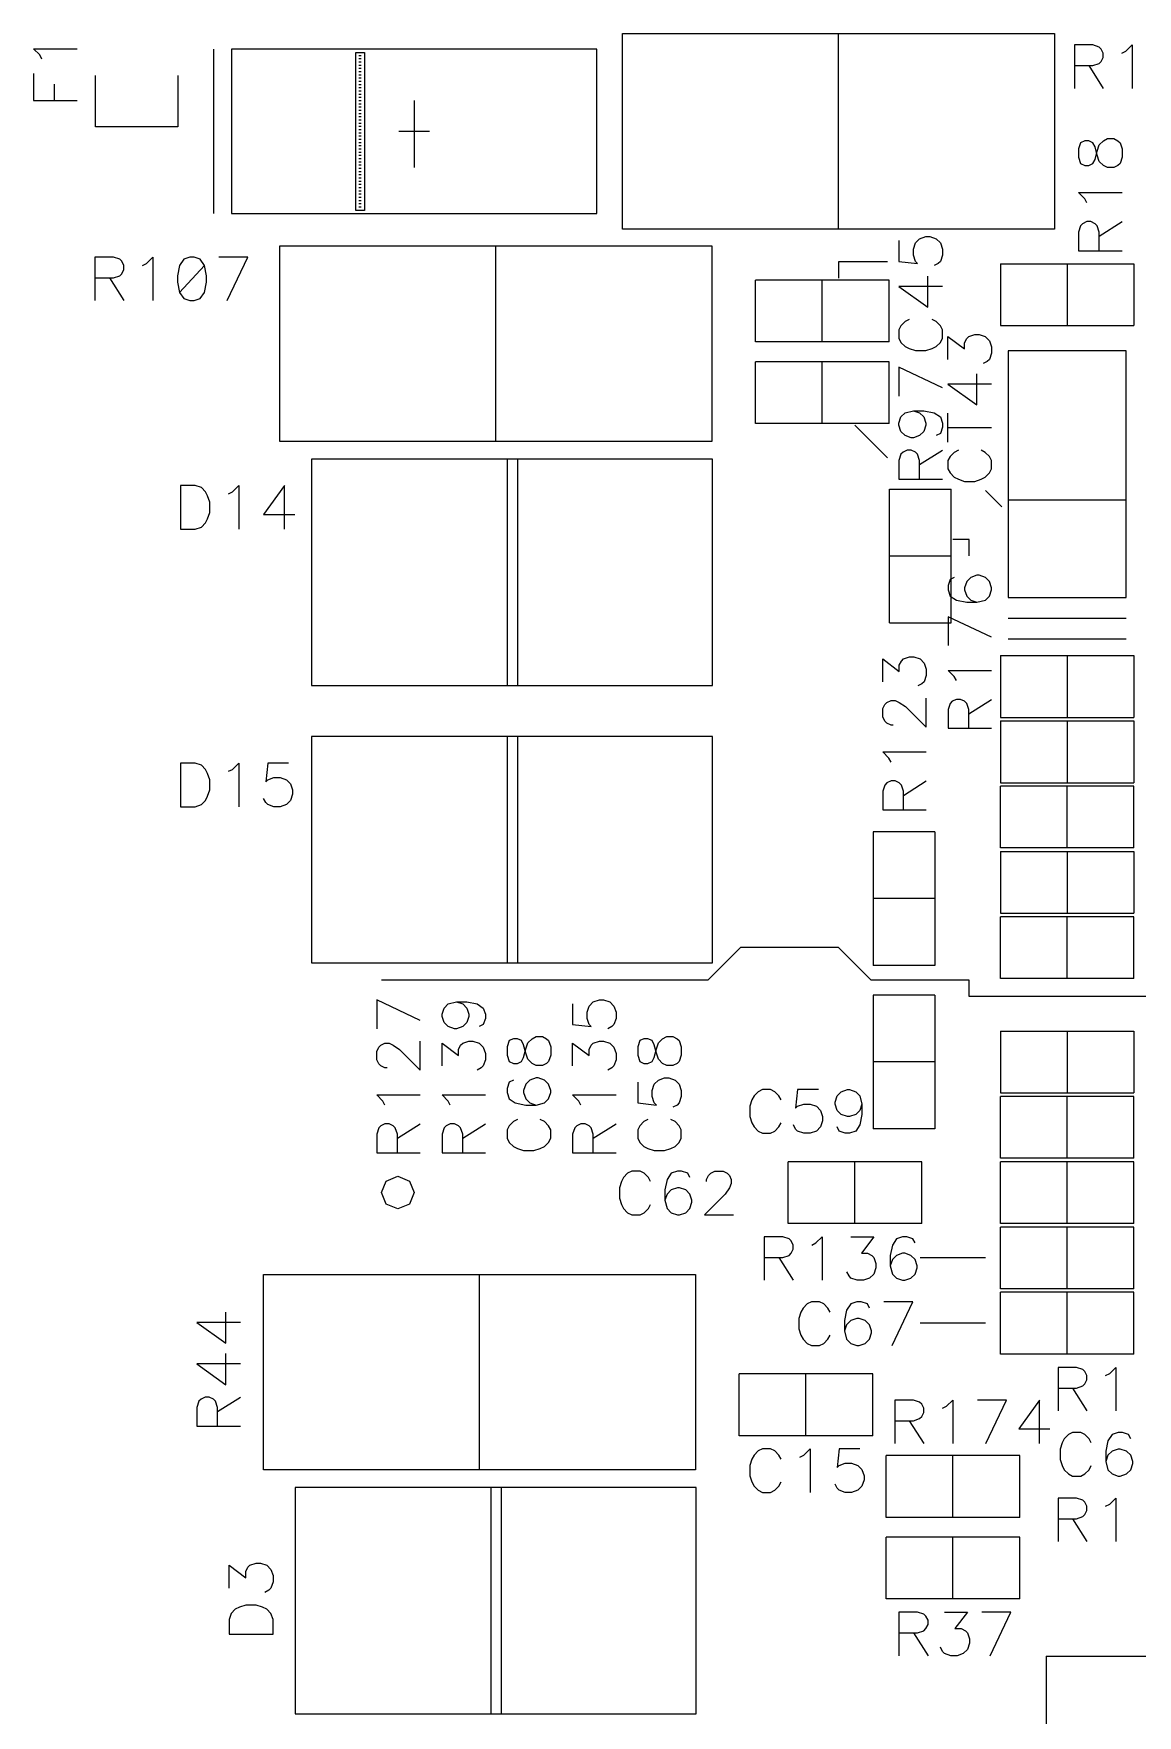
# Model space of a CAD drawing. Extents: x 295 to 953, y 10 to 290.
# Drawn here: x 619.3 to 662.2, y 108.7 to 174.1 of the extents above; entities that cross this region are included whole.
import ezdxf

# ---------------------------------------------------------------- set-up
doc = ezdxf.new("R2010")
doc.units = 0
doc.header["$LTSCALE"] = 5
doc.header["$MEASUREMENT"] = 0
doc.layers.add('130409_DV-DPH-A6_BSK', color=2, linetype='CONTINUOUS')

msp = doc.modelspace()

# ---------------------------------------------------------------- linework, layer by layer
at = {"layer": '130409_DV-DPH-A6_BSK', "color": 7}
for p, q in [((642.22, 174.13), (659.019, 174.13)), ((642.22, 166.525), (642.22, 174.13)), ((650.617, 166.525), (650.617, 174.13)), ((659.019, 174.13), (659.019, 166.525)), ((619.548, 173.302), (619.309, 173.541)), ((619.309, 173.541), (621.001, 173.541)), ((626.309, 173.525), (626.309, 167.13)), ((641.209, 173.525), (627.01, 173.525)), ((627.01, 173.525), (627.01, 167.13)), ((631.836, 173.398), (632.182, 173.398)), ((631.836, 167.257), (631.836, 173.398)), ((632.182, 173.398), (632.182, 167.257)), ((641.209, 167.13), (641.209, 173.525)), ((660.513, 173.688), (659.792, 173.688)), ((659.792, 173.688), (659.792, 172.001)), ((660.757, 173.607), (660.513, 173.688)), ((660.838, 173.53), (660.757, 173.607)), ((660.914, 173.368), (660.838, 173.53)), ((660.914, 173.205), (660.914, 173.368)), ((661.641, 173.368), (661.798, 173.449)), ((661.798, 173.449), (662.042, 173.688)), ((662.042, 173.688), (662.042, 172.001)), ((619.629, 173.139), (619.548, 173.302)), ((632.055, 173.271), (631.963, 173.271)), ((632.055, 173.144), (631.963, 173.144)), ((632.055, 173.017), (631.963, 173.017)), ((632.055, 172.895), (631.963, 172.895)), ((632.055, 172.768), (631.963, 172.768)), ((659.792, 172.885), (660.513, 172.885)), ((660.355, 172.885), (660.914, 172.001)), ((660.513, 172.885), (660.757, 172.967)), ((660.757, 172.967), (660.838, 173.048)), ((660.838, 173.048), (660.914, 173.205)), ((619.309, 172.575), (619.309, 171.524)), ((620.117, 171.524), (620.117, 172.169)), ((621.717, 170.503), (621.717, 172.504)), ((624.912, 172.504), (624.912, 170.503)), ((632.055, 172.641), (631.963, 172.641)), ((632.055, 172.519), (631.963, 172.519)), ((632.055, 172.392), (631.963, 172.392)), ((632.055, 172.265), (631.963, 172.265)), ((632.055, 172.144), (631.963, 172.144)), ((619.309, 171.524), (621.001, 171.524)), ((632.055, 172.017), (631.963, 172.017)), ((632.055, 171.89), (631.963, 171.89)), ((632.055, 171.768), (631.963, 171.768)), ((632.055, 171.641), (631.963, 171.641)), ((632.055, 171.514), (631.963, 171.514)), ((632.055, 171.392), (631.963, 171.392)), ((634.107, 171.529), (634.107, 168.928)), ((632.055, 171.265), (631.963, 171.265)), ((632.055, 171.138), (631.963, 171.138)), ((632.055, 171.016), (631.963, 171.016)), ((632.055, 170.889), (631.963, 170.889)), ((632.055, 170.762), (631.963, 170.762)), ((624.912, 170.503), (621.717, 170.503)), ((632.055, 170.64), (631.963, 170.64)), ((632.055, 170.513), (631.963, 170.513)), ((632.055, 170.386), (631.963, 170.386)), ((632.055, 170.264), (631.963, 170.264)), ((632.055, 170.137), (631.963, 170.137)), ((633.508, 170.33), (634.712, 170.33)), ((632.055, 170.01), (631.963, 170.01)), ((632.055, 169.888), (631.963, 169.888)), ((632.055, 169.761), (631.963, 169.761)), ((632.055, 169.634), (631.963, 169.634)), ((632.055, 169.512), (631.963, 169.512)), ((660.03, 169.888), (659.949, 169.644)), ((659.949, 169.644), (659.949, 169.319)), ((660.193, 169.964), (660.03, 169.888)), ((660.35, 169.964), (660.193, 169.964)), ((660.513, 169.888), (660.35, 169.964)), ((660.594, 169.725), (660.513, 169.888)), ((660.676, 169.4), (660.594, 169.725)), ((660.594, 169.238), (660.676, 169.563)), ((660.676, 169.563), (660.757, 169.807)), ((660.757, 169.807), (660.919, 169.964)), ((660.919, 169.964), (661.077, 170.046)), ((661.077, 170.046), (661.321, 170.046)), ((661.321, 170.046), (661.483, 169.964)), ((661.483, 169.964), (661.565, 169.888)), ((661.565, 169.888), (661.646, 169.644)), ((661.646, 169.644), (661.646, 169.319)), ((632.055, 169.385), (631.963, 169.385)), ((632.055, 169.263), (631.963, 169.263)), ((632.055, 169.136), (631.963, 169.136)), ((632.055, 169.009), (631.963, 169.009)), ((632.055, 168.887), (631.963, 168.887)), ((632.055, 168.76), (631.963, 168.76)), ((659.949, 169.319), (660.03, 169.08)), ((660.03, 169.08), (660.193, 168.999)), ((660.193, 168.999), (660.35, 168.999)), ((660.35, 168.999), (660.513, 169.08)), ((660.513, 169.08), (660.594, 169.238)), ((660.757, 169.162), (660.676, 169.4)), ((660.919, 168.999), (660.757, 169.162)), ((661.077, 168.918), (660.919, 168.999)), ((661.321, 168.918), (661.077, 168.918)), ((661.483, 168.999), (661.321, 168.918)), ((661.565, 169.08), (661.483, 168.999)), ((661.646, 169.319), (661.565, 169.08)), ((632.055, 168.633), (631.963, 168.633)), ((632.055, 168.511), (631.963, 168.511)), ((632.055, 168.384), (631.963, 168.384)), ((632.055, 168.257), (631.963, 168.257)), ((632.055, 168.135), (631.963, 168.135)), ((632.055, 168.008), (631.963, 168.008)), ((632.055, 167.881), (631.963, 167.881)), ((632.055, 167.76), (631.963, 167.76)), ((632.055, 167.633), (631.963, 167.633)), ((632.055, 167.506), (631.963, 167.506)), ((660.193, 167.709), (659.949, 167.947)), ((659.949, 167.947), (661.646, 167.947)), ((660.269, 167.546), (660.193, 167.709)), ((627.01, 167.13), (641.209, 167.13)), ((632.182, 167.257), (631.836, 167.257)), ((632.055, 167.384), (631.963, 167.384)), ((660.269, 166.82), (660.112, 166.738)), ((660.432, 166.82), (660.269, 166.82)), ((660.594, 166.738), (660.432, 166.82)), ((660.757, 166.256), (661.646, 166.82)), ((659.019, 166.525), (642.22, 166.525)), ((653.609, 165.997), (653.772, 166.154)), ((653.772, 166.154), (654.011, 166.236)), ((654.011, 166.236), (654.173, 166.236)), ((654.173, 166.236), (654.417, 166.154)), ((654.417, 166.154), (654.58, 165.997)), ((660.03, 166.657), (659.949, 166.413)), ((659.949, 166.413), (659.949, 165.687)), ((660.112, 166.738), (660.03, 166.657)), ((660.676, 166.657), (660.594, 166.738)), ((660.757, 166.413), (660.676, 166.657)), ((660.757, 165.687), (660.757, 166.413)), ((628.885, 165.875), (645.684, 165.875)), ((628.885, 158.27), (628.885, 165.875)), ((637.282, 158.27), (637.282, 165.875)), ((645.684, 165.875), (645.684, 158.27)), ((652.964, 166.078), (652.964, 165.27)), ((653.528, 165.753), (653.609, 165.997)), ((653.528, 165.509), (653.528, 165.753)), ((653.609, 165.27), (653.528, 165.509)), ((654.58, 165.997), (654.661, 165.753)), ((654.661, 165.509), (654.58, 165.27)), ((654.661, 165.753), (654.661, 165.509)), ((659.949, 165.687), (661.646, 165.687)), ((622.413, 165.433), (621.692, 165.433)), ((621.692, 165.433), (621.692, 163.746)), ((622.657, 165.352), (622.413, 165.433)), ((622.738, 165.275), (622.657, 165.352)), ((622.814, 165.113), (622.738, 165.275)), ((622.738, 164.793), (622.814, 164.95)), ((622.814, 164.95), (622.814, 165.113)), ((623.541, 165.113), (623.698, 165.194)), ((623.698, 165.194), (623.942, 165.433)), ((623.942, 165.433), (623.942, 163.746)), ((624.989, 165.113), (624.907, 164.712)), ((625.146, 165.352), (624.989, 165.113)), ((625.949, 165.113), (624.989, 164.066)), ((625.39, 165.433), (625.146, 165.352)), ((625.547, 165.433), (625.39, 165.433)), ((625.791, 165.352), (625.547, 165.433)), ((625.949, 165.113), (625.791, 165.352)), ((626.03, 164.712), (625.949, 165.113)), ((627.64, 165.433), (626.513, 165.433)), ((626.833, 163.746), (627.64, 165.433)), ((652.522, 165.25), (650.617, 165.25)), ((650.617, 165.25), (650.617, 164.615)), ((652.964, 165.27), (653.691, 165.189)), ((653.691, 165.189), (653.609, 165.27)), ((654.498, 165.189), (654.336, 165.108)), ((654.58, 165.27), (654.498, 165.189)), ((656.911, 165.179), (662.108, 165.179)), ((656.911, 165.179), (656.911, 162.776)), ((659.507, 165.179), (659.507, 162.776)), ((662.108, 165.179), (662.108, 162.776)), ((621.692, 164.63), (622.413, 164.63)), ((622.255, 164.63), (622.814, 163.746)), ((622.413, 164.63), (622.657, 164.712)), ((622.657, 164.712), (622.738, 164.793)), ((624.907, 164.712), (624.907, 164.468)), ((624.907, 164.468), (624.989, 164.066)), ((625.949, 164.066), (626.03, 164.468)), ((626.03, 164.468), (626.03, 164.712)), ((652.583, 164.544), (647.386, 164.544)), ((647.386, 162.141), (647.386, 164.544)), ((649.982, 162.141), (649.982, 164.544)), ((652.583, 162.141), (652.583, 164.544)), ((654.661, 164.3), (652.964, 164.3)), ((652.964, 164.3), (654.092, 163.492)), ((654.092, 163.492), (654.092, 164.701)), ((624.989, 164.066), (625.146, 163.828)), ((625.146, 163.828), (625.39, 163.746)), ((625.39, 163.746), (625.547, 163.746)), ((625.547, 163.746), (625.791, 163.828)), ((625.791, 163.828), (625.949, 164.066)), ((653.208, 162.928), (653.045, 162.766)), ((653.365, 163.01), (653.208, 162.928)), ((654.417, 162.928), (654.254, 163.01)), ((654.58, 162.766), (654.417, 162.928)), ((653.045, 162.766), (652.964, 162.603)), ((652.964, 162.603), (652.964, 162.283)), ((652.964, 162.283), (653.045, 162.121)), ((654.661, 162.603), (654.58, 162.766)), ((654.58, 162.121), (654.661, 162.283)), ((654.661, 162.283), (654.661, 162.603)), ((654.874, 161.46), (654.874, 162.349)), ((654.874, 162.349), (655.519, 161.867)), ((655.519, 162.105), (655.601, 162.268)), ((655.601, 162.268), (655.682, 162.349)), ((655.682, 162.349), (655.921, 162.426)), ((655.921, 162.426), (656.083, 162.426)), ((656.083, 162.426), (656.322, 162.349)), ((656.322, 162.349), (656.485, 162.187)), ((656.911, 162.776), (662.108, 162.776)), ((652.583, 162.141), (647.386, 162.141)), ((653.045, 162.121), (653.208, 161.958)), ((653.208, 161.958), (653.365, 161.877)), ((653.365, 161.877), (653.609, 161.801)), ((653.609, 161.801), (654.011, 161.801)), ((654.011, 161.801), (654.254, 161.877)), ((654.254, 161.877), (654.417, 161.958)), ((654.417, 161.958), (654.58, 162.121)), ((655.519, 161.867), (655.519, 162.105)), ((656.485, 162.187), (656.566, 161.943)), ((656.566, 161.704), (656.485, 161.46)), ((656.566, 161.943), (656.566, 161.704)), ((661.808, 161.791), (657.211, 161.791)), ((657.211, 161.791), (657.211, 158.194)), ((661.808, 158.194), (661.808, 161.791)), ((652.583, 161.369), (647.386, 161.369)), ((647.386, 158.966), (647.386, 161.369)), ((649.982, 158.966), (649.982, 161.369)), ((652.583, 158.966), (652.583, 161.369)), ((654.661, 160.348), (652.964, 161.156)), ((652.964, 161.156), (652.964, 160.028)), ((656.403, 161.384), (656.246, 161.303)), ((656.485, 161.46), (656.403, 161.384)), ((656.566, 160.495), (654.874, 160.495)), ((654.874, 160.495), (656.002, 159.692)), ((656.002, 159.692), (656.002, 160.902)), ((652.583, 158.966), (647.386, 158.966)), ((652.964, 158.976), (653.045, 159.22)), ((652.964, 158.9), (652.964, 158.976)), ((653.045, 159.22), (653.208, 159.383)), ((653.208, 159.383), (653.528, 159.464)), ((653.528, 159.464), (653.772, 159.383)), ((653.528, 159.464), (653.934, 159.464)), ((653.772, 159.383), (653.934, 159.22)), ((653.934, 159.464), (654.336, 159.383)), ((653.934, 159.22), (654.011, 158.976)), ((654.011, 158.976), (654.011, 158.9)), ((654.336, 159.383), (654.58, 159.22)), ((654.58, 159.22), (654.661, 158.976)), ((654.661, 158.976), (654.661, 158.819)), ((654.874, 158.245), (654.874, 159.372)), ((652.522, 157.63), (651.252, 158.9)), ((653.045, 158.656), (652.964, 158.9)), ((653.208, 158.494), (653.045, 158.656)), ((653.447, 158.412), (653.208, 158.494)), ((653.528, 158.412), (653.447, 158.412)), ((653.772, 158.494), (653.528, 158.412)), ((653.934, 158.656), (653.772, 158.494)), ((654.011, 158.9), (653.934, 158.656)), ((654.58, 158.575), (654.417, 158.494)), ((654.661, 158.819), (654.58, 158.575)), ((654.874, 158.809), (656.566, 158.809)), ((645.684, 158.27), (628.885, 158.27)), ((653.045, 157.767), (652.964, 157.523)), ((653.127, 157.848), (653.045, 157.767)), ((653.284, 157.93), (653.127, 157.848)), ((653.447, 157.93), (653.284, 157.93)), ((653.609, 157.848), (653.447, 157.93)), ((653.691, 157.767), (653.609, 157.848)), ((653.772, 157.523), (653.691, 157.767)), ((653.772, 157.366), (654.661, 157.93)), ((654.955, 157.681), (654.874, 157.523)), ((655.118, 157.843), (654.955, 157.681)), ((655.281, 157.925), (655.118, 157.843)), ((656.322, 157.843), (656.164, 157.925)), ((656.485, 157.681), (656.322, 157.843)), ((656.566, 157.523), (656.485, 157.681)), ((657.211, 158.194), (657.211, 157.594)), ((661.808, 157.594), (661.808, 158.194)), ((645.72, 157.584), (630.119, 157.584)), ((630.119, 157.584), (630.119, 148.781)), ((637.729, 157.584), (637.729, 148.781)), ((638.125, 157.584), (638.125, 148.781)), ((645.72, 148.781), (645.72, 157.584)), ((652.964, 157.523), (652.964, 156.797)), ((653.772, 156.797), (653.772, 157.523)), ((654.874, 157.523), (654.874, 157.198)), ((654.874, 157.198), (654.955, 157.041)), ((654.955, 157.041), (655.118, 156.878)), ((656.322, 156.878), (656.485, 157.041)), ((656.485, 157.041), (656.566, 157.198)), ((656.566, 157.198), (656.566, 157.523)), ((657.211, 157.594), (657.211, 156.492)), ((661.808, 156.492), (661.808, 157.594)), ((625.024, 156.553), (625.024, 154.856)), ((625.593, 156.553), (625.024, 156.553)), ((625.832, 156.472), (625.593, 156.553)), ((625.994, 156.309), (625.832, 156.472)), ((627.046, 156.309), (627.285, 156.553)), ((627.285, 156.553), (627.285, 154.856)), ((629.063, 156.553), (628.255, 155.425)), ((629.063, 154.856), (629.063, 156.553)), ((652.593, 151.219), (652.593, 156.416)), ((652.593, 156.416), (654.996, 156.416)), ((652.964, 156.797), (654.661, 156.797)), ((654.996, 151.219), (654.996, 156.416)), ((655.118, 156.878), (655.281, 156.797)), ((655.281, 156.797), (655.519, 156.716)), ((655.519, 156.716), (655.921, 156.716)), ((655.921, 156.716), (656.164, 156.797)), ((656.164, 156.797), (656.322, 156.878)), ((656.967, 155.725), (656.332, 156.36)), ((657.211, 156.492), (657.211, 155.593)), ((661.808, 155.593), (661.808, 156.492)), ((626.076, 156.152), (625.994, 156.309)), ((626.157, 155.908), (626.076, 156.152)), ((626.157, 155.507), (626.157, 155.908)), ((626.883, 156.233), (627.046, 156.309)), ((657.211, 155.994), (661.808, 155.994)), ((625.832, 154.938), (625.994, 155.1)), ((625.994, 155.1), (626.076, 155.263)), ((626.076, 155.263), (626.157, 155.507)), ((628.255, 155.425), (629.464, 155.425)), ((657.211, 155.593), (657.211, 152.194)), ((661.808, 152.194), (661.808, 155.593)), ((625.024, 154.856), (625.593, 154.856)), ((625.593, 154.856), (625.832, 154.938)), ((655.697, 154.455), (655.062, 154.455)), ((655.697, 153.82), (655.697, 154.455)), ((652.593, 153.82), (654.996, 153.82)), ((656.002, 153.063), (655.763, 152.982)), ((656.083, 153.063), (656.002, 153.063)), ((656.327, 152.982), (656.083, 153.063)), ((654.961, 152.901), (654.879, 152.662)), ((654.879, 152.662), (654.879, 152.499)), ((654.879, 152.499), (654.961, 152.255)), ((655.118, 152.982), (654.961, 152.901)), ((655.601, 152.819), (655.519, 152.58)), ((655.519, 152.58), (655.519, 152.499)), ((655.519, 152.499), (655.601, 152.255)), ((655.763, 152.982), (655.601, 152.819)), ((656.485, 152.819), (656.327, 152.982)), ((656.566, 152.58), (656.485, 152.819)), ((656.485, 152.255), (656.566, 152.499)), ((656.566, 152.499), (656.566, 152.58)), ((654.961, 152.255), (655.199, 152.098)), ((655.199, 152.098), (655.601, 152.017)), ((655.601, 152.255), (655.763, 152.098)), ((655.601, 152.017), (656.002, 152.017)), ((655.763, 152.098), (656.002, 152.017)), ((656.002, 152.017), (656.327, 152.098)), ((656.327, 152.098), (656.485, 152.255)), ((657.211, 152.194), (661.808, 152.194)), ((652.593, 151.219), (654.996, 151.219)), ((656.566, 150.65), (654.879, 151.453)), ((654.879, 151.453), (654.879, 150.33)), ((657.211, 151.392), (661.808, 151.392)), ((657.211, 150.594), (661.808, 150.594)), ((652.339, 148.923), (652.339, 149.807)), ((652.339, 149.807), (652.979, 149.324)), ((653.061, 149.726), (653.142, 149.807)), ((653.142, 149.807), (653.381, 149.888)), ((653.381, 149.888), (653.543, 149.888)), ((653.543, 149.888), (653.787, 149.807)), ((653.787, 149.807), (653.945, 149.644)), ((656.911, 149.939), (662.108, 149.939)), ((656.911, 149.939), (656.911, 147.536)), ((659.507, 149.939), (659.507, 147.536)), ((662.108, 149.939), (662.108, 147.536)), ((652.979, 149.563), (653.061, 149.726)), ((652.979, 149.324), (652.979, 149.563)), ((653.945, 149.644), (654.026, 149.405)), ((654.026, 149.162), (653.945, 148.923)), ((654.026, 149.405), (654.026, 149.162)), ((655.118, 149.121), (654.879, 149.365)), ((654.879, 149.365), (656.566, 149.365)), ((630.119, 148.781), (645.72, 148.781)), ((653.863, 148.842), (653.706, 148.76)), ((653.945, 148.923), (653.863, 148.842)), ((655.199, 148.964), (655.118, 149.121)), ((652.339, 147.876), (652.421, 148.039)), ((652.339, 147.556), (652.339, 147.876)), ((652.421, 148.039), (652.497, 148.12)), ((652.497, 148.12), (652.659, 148.196)), ((652.659, 148.196), (652.822, 148.196)), ((652.822, 148.196), (652.979, 148.12)), ((652.979, 148.12), (653.223, 147.958)), ((653.223, 147.958), (654.026, 147.155)), ((654.026, 147.155), (654.026, 148.278)), ((654.961, 148.08), (654.879, 147.836)), ((654.879, 147.836), (654.879, 147.114)), ((655.037, 148.161), (654.961, 148.08)), ((655.199, 148.237), (655.037, 148.161)), ((655.362, 148.237), (655.199, 148.237)), ((655.519, 148.161), (655.362, 148.237)), ((655.601, 148.08), (655.519, 148.161)), ((655.682, 147.836), (655.601, 148.08)), ((655.682, 147.678), (656.566, 148.237)), ((655.682, 147.114), (655.682, 147.836)), ((652.421, 147.394), (652.339, 147.556)), ((652.497, 147.313), (652.421, 147.394)), ((652.659, 147.236), (652.497, 147.313)), ((652.741, 147.236), (652.659, 147.236)), ((656.911, 147.536), (662.108, 147.536)), ((656.911, 147.399), (662.108, 147.399)), ((656.911, 147.399), (656.911, 144.996)), ((659.507, 147.399), (659.507, 144.996)), ((662.108, 147.399), (662.108, 144.996)), ((645.72, 146.789), (630.119, 146.789)), ((630.119, 146.789), (630.119, 137.986)), ((637.729, 146.789), (637.729, 137.986)), ((638.125, 146.789), (638.125, 137.986)), ((645.72, 137.986), (645.72, 146.789)), ((654.879, 147.114), (656.566, 147.114)), ((652.578, 145.946), (652.339, 146.19)), ((652.339, 146.19), (654.026, 146.19)), ((652.659, 145.789), (652.578, 145.946)), ((625.024, 145.758), (625.024, 144.061)), ((625.593, 145.758), (625.024, 145.758)), ((625.832, 145.677), (625.593, 145.758)), ((625.994, 145.514), (625.832, 145.677)), ((626.076, 145.357), (625.994, 145.514)), ((626.157, 145.113), (626.076, 145.357)), ((626.883, 145.438), (627.046, 145.514)), ((627.046, 145.514), (627.285, 145.758)), ((627.285, 145.758), (627.285, 144.061)), ((628.418, 145.758), (628.336, 145.032)), ((629.225, 145.758), (628.418, 145.758)), ((626.076, 144.468), (626.157, 144.712)), ((626.157, 144.712), (626.157, 145.113)), ((628.336, 145.032), (628.418, 145.113)), ((628.418, 145.113), (628.656, 145.194)), ((628.656, 145.194), (628.9, 145.194)), ((628.9, 145.194), (629.144, 145.113)), ((629.144, 145.113), (629.301, 144.95)), ((629.301, 144.95), (629.383, 144.712)), ((629.383, 144.712), (629.383, 144.549)), ((652.421, 144.905), (652.339, 144.661)), ((652.339, 144.661), (652.339, 143.939)), ((652.497, 144.986), (652.421, 144.905)), ((652.659, 145.062), (652.497, 144.986)), ((652.822, 145.062), (652.659, 145.062)), ((652.979, 144.986), (652.822, 145.062)), ((653.061, 144.905), (652.979, 144.986)), ((653.142, 144.661), (653.061, 144.905)), ((653.142, 144.503), (654.026, 145.062)), ((653.142, 143.939), (653.142, 144.661)), ((656.911, 144.996), (662.108, 144.996)), ((662.108, 144.859), (656.911, 144.859)), ((656.911, 142.456), (656.911, 144.859)), ((659.507, 142.456), (659.507, 144.859)), ((662.108, 142.456), (662.108, 144.859)), ((625.024, 144.061), (625.593, 144.061)), ((625.593, 144.061), (625.832, 144.143)), ((625.832, 144.143), (625.994, 144.305)), ((625.994, 144.305), (626.076, 144.468)), ((628.336, 144.224), (628.255, 144.386)), ((628.418, 144.143), (628.336, 144.224)), ((628.656, 144.061), (628.418, 144.143)), ((628.9, 144.061), (628.656, 144.061)), ((629.144, 144.143), (628.9, 144.061)), ((629.301, 144.305), (629.144, 144.143)), ((629.383, 144.549), (629.301, 144.305)), ((652.339, 143.939), (654.026, 143.939)), ((651.958, 143.081), (651.958, 137.884)), ((654.361, 143.081), (651.958, 143.081)), ((654.361, 143.081), (654.361, 137.884)), ((662.108, 142.456), (656.911, 142.456)), ((656.911, 142.319), (662.108, 142.319)), ((656.911, 142.319), (656.911, 139.916)), ((659.507, 142.319), (659.507, 139.916)), ((662.108, 142.319), (662.108, 139.916)), ((654.361, 140.485), (651.958, 140.485)), ((656.911, 139.916), (662.108, 139.916)), ((662.108, 139.779), (656.911, 139.779)), ((656.911, 137.376), (656.911, 139.779)), ((659.507, 137.376), (659.507, 139.779)), ((662.108, 137.376), (662.108, 139.779)), ((646.807, 138.58), (645.537, 137.31)), ((650.617, 138.58), (646.807, 138.58)), ((651.887, 137.31), (650.617, 138.58)), ((630.119, 137.986), (645.72, 137.986)), ((654.361, 137.884), (651.958, 137.884)), ((662.108, 137.376), (656.911, 137.376)), ((645.537, 137.31), (632.837, 137.31)), ((655.697, 137.31), (651.887, 137.31)), ((651.958, 136.731), (651.958, 131.534)), ((654.361, 136.731), (651.958, 136.731)), ((654.361, 136.731), (654.361, 131.534)), ((655.697, 136.675), (655.697, 137.31)), ((634.341, 135.745), (632.654, 136.553)), ((632.654, 136.553), (632.654, 135.425)), ((635.194, 135.989), (635.276, 136.228)), ((635.276, 136.228), (635.433, 136.391)), ((635.433, 136.391), (635.758, 136.472)), ((635.758, 136.472), (635.997, 136.391)), ((635.758, 136.472), (636.159, 136.472)), ((635.997, 136.391), (636.159, 136.228)), ((636.159, 136.472), (636.561, 136.391)), ((636.159, 136.228), (636.236, 135.989)), ((636.561, 136.391), (636.8, 136.228)), ((636.8, 136.228), (636.881, 135.989)), ((640.274, 136.391), (640.274, 135.588)), ((640.838, 136.07), (640.914, 136.309)), ((640.838, 135.827), (640.838, 136.07)), ((640.914, 136.309), (641.077, 136.472)), ((641.077, 136.472), (641.316, 136.553)), ((641.316, 136.553), (641.478, 136.553)), ((641.478, 136.553), (641.722, 136.472)), ((641.722, 136.472), (641.88, 136.309)), ((641.88, 136.309), (641.961, 136.07)), ((641.961, 136.07), (641.961, 135.827)), ((663.317, 136.675), (655.697, 136.675)), ((635.194, 135.908), (635.194, 135.989)), ((635.276, 135.669), (635.194, 135.908)), ((635.433, 135.507), (635.276, 135.669)), ((635.677, 135.425), (635.433, 135.507)), ((635.758, 135.425), (635.677, 135.425)), ((635.997, 135.507), (635.758, 135.425)), ((636.159, 135.669), (635.997, 135.507)), ((636.236, 135.908), (636.159, 135.669)), ((636.236, 135.989), (636.236, 135.908)), ((636.8, 135.588), (636.642, 135.507)), ((636.881, 135.827), (636.8, 135.588)), ((636.881, 135.989), (636.881, 135.827)), ((640.274, 135.588), (640.996, 135.507)), ((640.914, 135.588), (640.838, 135.827)), ((640.996, 135.507), (640.914, 135.588)), ((641.798, 135.507), (641.641, 135.425)), ((641.88, 135.588), (641.798, 135.507)), ((641.961, 135.827), (641.88, 135.588)), ((632.736, 134.704), (632.812, 134.785)), ((632.812, 134.785), (632.974, 134.861)), ((632.974, 134.861), (633.137, 134.861)), ((633.137, 134.861), (633.294, 134.785)), ((633.294, 134.785), (633.538, 134.623)), ((634.341, 133.82), (634.341, 134.943)), ((635.194, 133.978), (635.194, 134.861)), ((635.194, 134.861), (635.834, 134.384)), ((635.834, 134.623), (635.916, 134.785)), ((635.916, 134.785), (635.997, 134.861)), ((635.997, 134.861), (636.236, 134.943)), ((636.236, 134.943), (636.398, 134.943)), ((636.398, 134.943), (636.642, 134.861)), ((636.642, 134.861), (636.8, 134.704)), ((637.805, 134.963), (637.724, 134.719)), ((637.968, 135.039), (637.805, 134.963)), ((638.125, 135.039), (637.968, 135.039)), ((638.288, 134.963), (638.125, 135.039)), ((638.369, 134.8), (638.288, 134.963)), ((638.451, 134.475), (638.369, 134.8)), ((638.451, 134.638), (638.532, 134.882)), ((638.532, 134.882), (638.694, 135.039)), ((638.694, 135.039), (638.852, 135.121)), ((638.852, 135.121), (639.096, 135.121)), ((639.096, 135.121), (639.258, 135.039)), ((639.258, 135.039), (639.34, 134.963)), ((639.34, 134.963), (639.421, 134.719)), ((640.274, 133.978), (640.274, 134.861)), ((640.274, 134.861), (640.914, 134.384)), ((640.914, 134.623), (640.996, 134.785)), ((640.996, 134.785), (641.077, 134.861)), ((641.077, 134.861), (641.316, 134.943)), ((641.316, 134.943), (641.478, 134.943)), ((641.478, 134.943), (641.722, 134.861)), ((641.722, 134.861), (641.88, 134.704)), ((642.885, 134.963), (642.804, 134.719)), ((643.048, 135.039), (642.885, 134.963)), ((643.205, 135.039), (643.048, 135.039)), ((643.368, 134.963), (643.205, 135.039)), ((643.449, 134.8), (643.368, 134.963)), ((643.531, 134.475), (643.449, 134.8)), ((643.531, 134.638), (643.612, 134.882)), ((643.612, 134.882), (643.774, 135.039)), ((643.774, 135.039), (643.932, 135.121)), ((643.932, 135.121), (644.176, 135.121)), ((644.176, 135.121), (644.338, 135.039)), ((644.338, 135.039), (644.42, 134.963)), ((644.42, 134.963), (644.501, 134.719)), ((656.911, 135.334), (662.108, 135.334)), ((656.911, 135.334), (656.911, 132.931)), ((659.507, 135.334), (659.507, 132.931)), ((662.108, 135.334), (662.108, 132.931)), ((632.654, 134.541), (632.736, 134.704)), ((632.654, 134.221), (632.654, 134.541)), ((632.736, 134.059), (632.654, 134.221)), ((633.538, 134.623), (634.341, 133.82)), ((635.834, 134.384), (635.834, 134.623)), ((636.8, 134.704), (636.881, 134.46)), ((636.881, 134.221), (636.8, 133.978)), ((636.881, 134.46), (636.881, 134.221)), ((637.724, 134.719), (637.724, 134.394)), ((637.724, 134.394), (637.805, 134.155)), ((637.805, 134.155), (637.968, 134.074)), ((638.125, 134.074), (638.288, 134.155)), ((638.288, 134.155), (638.369, 134.313)), ((638.369, 134.313), (638.451, 134.638)), ((638.532, 134.237), (638.451, 134.475)), ((638.694, 134.074), (638.532, 134.237)), ((639.34, 134.155), (639.258, 134.074)), ((639.421, 134.394), (639.34, 134.155)), ((639.421, 134.719), (639.421, 134.394)), ((640.914, 134.384), (640.914, 134.623)), ((641.88, 134.704), (641.961, 134.46)), ((641.961, 134.221), (641.88, 133.978)), ((641.961, 134.46), (641.961, 134.221)), ((642.804, 134.719), (642.804, 134.394)), ((642.804, 134.394), (642.885, 134.155)), ((642.885, 134.155), (643.048, 134.074)), ((643.205, 134.074), (643.368, 134.155)), ((643.368, 134.155), (643.449, 134.313)), ((643.449, 134.313), (643.531, 134.638)), ((643.612, 134.237), (643.531, 134.475)), ((643.774, 134.074), (643.612, 134.237)), ((644.42, 134.155), (644.338, 134.074)), ((644.501, 134.394), (644.42, 134.155)), ((644.501, 134.719), (644.501, 134.394)), ((654.361, 134.135), (651.958, 134.135)), ((632.812, 133.978), (632.736, 134.059)), ((632.974, 133.901), (632.812, 133.978)), ((633.056, 133.901), (632.974, 133.901)), ((636.718, 133.901), (636.561, 133.82)), ((636.8, 133.978), (636.718, 133.901)), ((637.968, 134.074), (638.125, 134.074)), ((638.852, 133.51), (638.613, 133.429)), ((638.852, 133.993), (638.694, 134.074)), ((639.096, 133.993), (638.852, 133.993)), ((638.933, 133.51), (638.852, 133.51)), ((639.177, 133.429), (638.933, 133.51)), ((639.258, 134.074), (639.096, 133.993)), ((641.798, 133.901), (641.641, 133.82)), ((641.88, 133.978), (641.798, 133.901)), ((643.048, 134.074), (643.205, 134.074)), ((643.612, 133.429), (643.851, 133.51)), ((643.932, 133.993), (643.774, 134.074)), ((643.851, 133.51), (644.013, 133.51)), ((644.176, 133.993), (643.932, 133.993)), ((644.013, 133.51), (644.257, 133.429)), ((644.338, 134.074), (644.176, 133.993)), ((632.893, 132.611), (632.654, 132.855)), ((632.654, 132.855), (634.341, 132.855)), ((635.433, 132.611), (635.194, 132.855)), ((635.194, 132.855), (636.881, 132.855)), ((637.805, 133.348), (637.724, 133.104)), ((637.724, 133.104), (637.724, 132.941)), ((637.724, 132.941), (637.805, 132.702)), ((637.968, 133.429), (637.805, 133.348)), ((638.451, 133.266), (638.369, 133.022)), ((638.369, 133.022), (638.369, 132.941)), ((638.369, 132.941), (638.451, 132.702)), ((638.613, 133.429), (638.451, 133.266)), ((639.34, 133.266), (639.177, 133.429)), ((639.421, 133.022), (639.34, 133.266)), ((639.34, 132.702), (639.421, 132.941)), ((639.421, 132.941), (639.421, 133.022)), ((640.513, 132.611), (640.274, 132.855)), ((640.274, 132.855), (641.961, 132.855)), ((642.804, 133.348), (642.804, 132.54)), ((643.368, 133.022), (643.449, 133.266)), ((643.368, 132.784), (643.368, 133.022)), ((643.449, 132.54), (643.368, 132.784)), ((643.449, 133.266), (643.612, 133.429)), ((644.257, 133.429), (644.42, 133.266)), ((644.42, 133.266), (644.501, 133.022)), ((644.501, 132.784), (644.42, 132.54)), ((644.501, 133.022), (644.501, 132.784)), ((647.33, 132.814), (647.249, 132.657)), ((647.493, 132.977), (647.33, 132.814)), ((647.655, 133.058), (647.493, 132.977)), ((647.976, 133.058), (647.655, 133.058)), ((648.138, 132.977), (647.976, 133.058)), ((648.301, 132.814), (648.138, 132.977)), ((648.382, 132.657), (648.301, 132.814)), ((649.027, 133.058), (648.946, 132.332)), ((649.835, 133.058), (649.027, 133.058)), ((650.48, 132.575), (650.561, 132.814)), ((650.561, 132.814), (650.724, 132.977)), ((650.724, 132.977), (650.963, 133.058)), ((650.963, 133.058), (651.044, 133.058)), ((651.044, 133.058), (651.288, 132.977)), ((651.288, 132.977), (651.45, 132.814)), ((651.45, 132.814), (651.526, 132.494)), ((656.911, 132.931), (662.108, 132.931)), ((662.108, 132.794), (656.911, 132.794)), ((656.911, 130.391), (656.911, 132.794)), ((659.507, 130.391), (659.507, 132.794)), ((662.108, 130.391), (662.108, 132.794)), ((632.974, 132.454), (632.893, 132.611)), ((635.514, 132.454), (635.433, 132.611)), ((637.805, 132.702), (638.044, 132.54)), ((638.044, 132.54), (638.451, 132.459)), ((638.451, 132.702), (638.613, 132.54)), ((638.451, 132.459), (638.852, 132.459)), ((638.613, 132.54), (638.852, 132.459)), ((638.852, 132.459), (639.177, 132.54)), ((639.177, 132.54), (639.34, 132.702)), ((640.594, 132.454), (640.513, 132.611)), ((642.804, 132.54), (643.531, 132.459)), ((643.531, 132.459), (643.449, 132.54)), ((644.338, 132.459), (644.176, 132.377)), ((644.42, 132.54), (644.338, 132.459)), ((647.249, 132.657), (647.173, 132.413)), ((647.173, 132.413), (647.173, 132.012)), ((648.946, 132.332), (649.027, 132.413)), ((649.027, 132.413), (649.271, 132.494)), ((649.271, 132.494), (649.51, 132.494)), ((649.51, 132.494), (649.754, 132.413)), ((649.754, 132.413), (649.916, 132.25)), ((649.916, 132.25), (649.997, 132.012)), ((650.48, 132.494), (650.48, 132.575)), ((650.561, 132.25), (650.48, 132.494)), ((650.724, 132.088), (650.561, 132.25)), ((651.45, 132.25), (651.288, 132.088)), ((651.526, 132.494), (651.45, 132.25)), ((651.526, 132.494), (651.526, 132.088)), ((632.736, 131.57), (632.654, 131.326)), ((632.812, 131.651), (632.736, 131.57)), ((632.974, 131.727), (632.812, 131.651)), ((633.137, 131.727), (632.974, 131.727)), ((633.294, 131.651), (633.137, 131.727)), ((633.376, 131.57), (633.294, 131.651)), ((633.457, 131.326), (633.376, 131.57)), ((633.457, 131.168), (634.341, 131.727)), ((635.276, 131.57), (635.194, 131.326)), ((635.352, 131.651), (635.276, 131.57)), ((635.514, 131.727), (635.352, 131.651)), ((635.677, 131.727), (635.514, 131.727)), ((635.834, 131.651), (635.677, 131.727)), ((635.916, 131.57), (635.834, 131.651)), ((635.997, 131.326), (635.916, 131.57)), ((635.997, 131.168), (636.881, 131.727)), ((637.805, 131.651), (637.724, 131.488)), ((637.724, 131.488), (637.724, 131.168)), ((637.968, 131.813), (637.805, 131.651)), ((638.125, 131.895), (637.968, 131.813)), ((639.177, 131.813), (639.014, 131.895)), ((639.34, 131.651), (639.177, 131.813)), ((639.421, 131.488), (639.34, 131.651)), ((639.421, 131.168), (639.421, 131.488)), ((640.356, 131.57), (640.274, 131.326)), ((640.432, 131.651), (640.356, 131.57)), ((640.594, 131.727), (640.432, 131.651)), ((640.757, 131.727), (640.594, 131.727)), ((640.914, 131.651), (640.757, 131.727)), ((640.996, 131.57), (640.914, 131.651)), ((641.077, 131.326), (640.996, 131.57)), ((641.077, 131.168), (641.961, 131.727)), ((642.885, 131.651), (642.804, 131.488)), ((642.804, 131.488), (642.804, 131.168)), ((643.048, 131.813), (642.885, 131.651)), ((643.205, 131.895), (643.048, 131.813)), ((644.257, 131.813), (644.094, 131.895)), ((644.42, 131.651), (644.257, 131.813)), ((644.501, 131.488), (644.42, 131.651)), ((644.501, 131.168), (644.501, 131.488)), ((647.173, 132.012), (647.249, 131.768)), ((647.249, 131.768), (647.33, 131.605)), ((647.33, 131.605), (647.493, 131.443)), ((648.138, 131.443), (648.301, 131.605)), ((648.301, 131.605), (648.382, 131.768)), ((648.946, 131.524), (648.865, 131.686)), ((649.027, 131.443), (648.946, 131.524)), ((649.916, 131.605), (649.754, 131.443)), ((649.997, 131.849), (649.916, 131.605)), ((649.997, 132.012), (649.997, 131.849)), ((650.643, 131.443), (650.561, 131.605)), ((650.963, 132.012), (650.724, 132.088)), ((651.044, 132.012), (650.963, 132.012)), ((651.288, 132.088), (651.044, 132.012)), ((651.45, 131.686), (651.288, 131.443)), ((651.526, 132.088), (651.45, 131.686)), ((654.361, 131.534), (651.958, 131.534)), ((632.654, 131.326), (632.654, 130.604)), ((633.457, 130.604), (633.457, 131.326)), ((635.194, 131.326), (635.194, 130.604)), ((635.997, 130.604), (635.997, 131.326)), ((637.724, 131.168), (637.805, 131.006)), ((637.805, 131.006), (637.968, 130.843)), ((637.968, 130.843), (638.125, 130.762)), ((639.014, 130.762), (639.177, 130.843)), ((639.177, 130.843), (639.34, 131.006)), ((639.34, 131.006), (639.421, 131.168)), ((640.274, 131.326), (640.274, 130.604)), ((641.077, 130.604), (641.077, 131.326)), ((642.804, 131.168), (642.885, 131.006)), ((642.885, 131.006), (643.048, 130.843)), ((643.048, 130.843), (643.205, 130.762)), ((644.094, 130.762), (644.257, 130.843)), ((644.257, 130.843), (644.42, 131.006)), ((644.42, 131.006), (644.501, 131.168)), ((647.493, 131.443), (647.655, 131.361)), ((647.655, 131.361), (647.976, 131.361)), ((647.976, 131.361), (648.138, 131.443)), ((649.271, 131.361), (649.027, 131.443)), ((649.51, 131.361), (649.271, 131.361)), ((649.754, 131.443), (649.51, 131.361)), ((650.881, 131.361), (650.643, 131.443)), ((651.044, 131.361), (650.881, 131.361)), ((651.288, 131.443), (651.044, 131.361)), ((632.654, 130.604), (634.341, 130.604)), ((635.194, 130.604), (636.881, 130.604)), ((638.125, 130.762), (638.369, 130.686)), ((638.369, 130.686), (638.771, 130.686)), ((638.771, 130.686), (639.014, 130.762)), ((640.274, 130.604), (641.961, 130.604)), ((643.205, 130.762), (643.449, 130.686)), ((643.449, 130.686), (643.851, 130.686)), ((643.851, 130.686), (644.094, 130.762)), ((653.853, 130.254), (648.656, 130.254)), ((648.656, 127.851), (648.656, 130.254)), ((651.252, 127.851), (651.252, 130.254)), ((653.853, 127.851), (653.853, 130.254)), ((662.108, 130.391), (656.911, 130.391)), ((662.108, 130.254), (656.911, 130.254)), ((656.911, 127.851), (656.911, 130.254)), ((659.507, 127.851), (659.507, 130.254)), ((662.108, 127.851), (662.108, 130.254)), ((633.025, 129.502), (633.472, 129.69)), ((633.472, 129.69), (633.924, 129.502)), ((642.25, 129.639), (642.169, 129.482)), ((642.413, 129.802), (642.25, 129.639)), ((642.575, 129.883), (642.413, 129.802)), ((642.896, 129.883), (642.575, 129.883)), ((643.058, 129.802), (642.896, 129.883)), ((643.221, 129.639), (643.058, 129.802)), ((643.302, 129.482), (643.221, 129.639)), ((643.947, 129.563), (643.866, 129.157)), ((644.11, 129.802), (643.947, 129.563)), ((644.348, 129.883), (644.11, 129.802)), ((644.511, 129.883), (644.348, 129.883)), ((644.755, 129.802), (644.511, 129.883)), ((644.836, 129.639), (644.755, 129.802)), ((645.481, 129.563), (645.563, 129.72)), ((645.481, 129.482), (645.481, 129.563)), ((645.563, 129.72), (645.644, 129.802)), ((645.644, 129.802), (645.801, 129.883)), ((645.801, 129.883), (646.126, 129.883)), ((646.126, 129.883), (646.289, 129.802)), ((646.289, 129.802), (646.37, 129.72)), ((646.37, 129.72), (646.446, 129.563)), ((646.446, 129.563), (646.446, 129.4)), ((632.837, 129.055), (633.025, 129.502)), ((633.025, 128.603), (632.837, 129.055)), ((633.924, 129.502), (634.107, 129.055)), ((634.107, 129.055), (633.924, 128.603)), ((642.169, 129.482), (642.093, 129.238)), ((642.093, 129.238), (642.093, 128.837)), ((643.866, 129.157), (643.866, 128.755)), ((643.947, 128.994), (643.866, 128.755)), ((644.11, 129.157), (643.947, 128.994)), ((644.348, 129.238), (644.11, 129.157)), ((644.43, 129.238), (644.348, 129.238)), ((644.674, 129.157), (644.43, 129.238)), ((644.836, 128.994), (644.674, 129.157)), ((644.917, 128.755), (644.836, 128.994)), ((646.208, 128.994), (645.4, 128.186)), ((646.37, 129.238), (646.208, 128.994)), ((646.446, 129.4), (646.37, 129.238)), ((633.472, 128.42), (633.025, 128.603)), ((633.924, 128.603), (633.472, 128.42)), ((642.093, 128.837), (642.169, 128.593)), ((642.169, 128.593), (642.25, 128.43)), ((642.25, 128.43), (642.413, 128.268)), ((642.413, 128.268), (642.575, 128.186)), ((642.896, 128.186), (643.058, 128.268)), ((643.058, 128.268), (643.221, 128.43)), ((643.221, 128.43), (643.302, 128.593)), ((643.866, 128.755), (643.947, 128.43)), ((643.947, 128.43), (644.11, 128.268)), ((644.11, 128.268), (644.348, 128.186)), ((644.43, 128.186), (644.674, 128.268)), ((644.674, 128.268), (644.836, 128.43)), ((644.836, 128.43), (644.917, 128.674)), ((644.917, 128.674), (644.917, 128.755)), ((642.575, 128.186), (642.896, 128.186)), ((644.348, 128.186), (644.43, 128.186)), ((645.4, 128.186), (646.528, 128.186)), ((653.853, 127.851), (648.656, 127.851)), ((662.108, 127.851), (656.911, 127.851)), ((662.108, 127.714), (656.911, 127.714)), ((656.911, 125.311), (656.911, 127.714)), ((659.507, 125.311), (659.507, 127.714)), ((662.108, 125.311), (662.108, 127.714)), ((648.448, 127.333), (647.727, 127.333)), ((647.727, 127.333), (647.727, 125.646)), ((648.692, 127.252), (648.448, 127.333)), ((648.773, 127.175), (648.692, 127.252)), ((648.849, 127.013), (648.773, 127.175)), ((648.849, 126.85), (648.849, 127.013)), ((649.576, 127.013), (649.733, 127.094)), ((649.733, 127.094), (649.977, 127.333)), ((649.977, 127.333), (649.977, 125.646)), ((651.1, 127.333), (651.984, 127.333)), ((651.984, 127.333), (651.506, 126.693)), ((652.71, 127.013), (652.629, 126.612)), ((652.868, 127.252), (652.71, 127.013)), ((653.111, 127.333), (652.868, 127.252)), ((653.274, 127.333), (653.111, 127.333)), ((653.513, 127.252), (653.274, 127.333)), ((653.594, 127.094), (653.513, 127.252)), ((647.727, 126.53), (648.448, 126.53)), ((648.29, 126.53), (648.849, 125.646)), ((648.448, 126.53), (648.692, 126.612)), ((648.692, 126.612), (648.773, 126.693)), ((648.773, 126.693), (648.849, 126.85)), ((651.506, 126.693), (651.745, 126.693)), ((651.745, 126.693), (651.907, 126.612)), ((651.907, 126.612), (651.984, 126.53)), ((651.984, 126.53), (652.065, 126.291)), ((652.065, 126.291), (652.065, 126.129)), ((652.629, 126.612), (652.629, 126.21)), ((652.71, 126.449), (652.629, 126.21)), ((652.868, 126.612), (652.71, 126.449)), ((653.111, 126.693), (652.868, 126.612)), ((653.193, 126.693), (653.111, 126.693)), ((653.431, 126.612), (653.193, 126.693)), ((653.594, 126.449), (653.431, 126.612)), ((653.675, 126.21), (653.594, 126.449)), ((656.332, 126.515), (653.792, 126.515)), ((628.25, 125.87), (645.049, 125.87)), ((628.25, 118.265), (628.25, 125.87)), ((636.647, 118.265), (636.647, 125.87)), ((645.049, 125.87), (645.049, 118.265)), ((651.024, 125.809), (650.942, 125.966)), ((651.1, 125.728), (651.024, 125.809)), ((651.344, 125.646), (651.1, 125.728)), ((651.582, 125.646), (651.344, 125.646)), ((651.826, 125.728), (651.582, 125.646)), ((651.984, 125.885), (651.826, 125.728)), ((652.065, 126.129), (651.984, 125.885)), ((652.629, 126.21), (652.71, 125.885)), ((652.71, 125.885), (652.868, 125.728)), ((652.868, 125.728), (653.111, 125.646)), ((653.111, 125.646), (653.193, 125.646)), ((653.193, 125.646), (653.431, 125.728)), ((653.431, 125.728), (653.594, 125.885)), ((653.594, 125.885), (653.675, 126.129)), ((653.675, 126.129), (653.675, 126.21)), ((662.108, 125.311), (656.911, 125.311)), ((662.108, 125.174), (656.911, 125.174)), ((656.911, 122.771), (656.911, 125.174)), ((659.507, 122.771), (659.507, 125.174)), ((662.108, 122.771), (662.108, 125.174)), ((626.787, 123.198), (626.787, 124.407)), ((649.154, 124.402), (649.078, 124.158)), ((649.235, 124.559), (649.154, 124.402)), ((649.398, 124.722), (649.235, 124.559)), ((649.56, 124.803), (649.398, 124.722)), ((649.881, 124.803), (649.56, 124.803)), ((650.043, 124.722), (649.881, 124.803)), ((650.206, 124.559), (650.043, 124.722)), ((650.287, 124.402), (650.206, 124.559)), ((650.932, 124.483), (650.851, 124.077)), ((651.095, 124.722), (650.932, 124.483)), ((651.333, 124.803), (651.095, 124.722)), ((651.496, 124.803), (651.333, 124.803)), ((651.74, 124.722), (651.496, 124.803)), ((651.821, 124.559), (651.74, 124.722)), ((653.513, 124.803), (652.385, 124.803)), ((652.705, 123.106), (653.513, 124.803)), ((627.356, 124.005), (625.659, 124.005)), ((625.659, 124.005), (626.787, 123.198)), ((649.078, 124.158), (649.078, 123.757)), ((649.078, 123.757), (649.154, 123.513)), ((650.851, 124.077), (650.851, 123.675)), ((650.932, 123.914), (650.851, 123.675)), ((650.851, 123.675), (650.932, 123.35)), ((651.095, 124.077), (650.932, 123.914)), ((651.333, 124.158), (651.095, 124.077)), ((651.415, 124.158), (651.333, 124.158)), ((651.659, 124.077), (651.415, 124.158)), ((651.821, 123.914), (651.659, 124.077)), ((651.902, 123.675), (651.821, 123.914)), ((651.902, 123.594), (651.902, 123.675)), ((656.332, 123.975), (653.792, 123.975)), ((649.154, 123.513), (649.235, 123.35)), ((649.235, 123.35), (649.398, 123.188)), ((649.398, 123.188), (649.56, 123.106)), ((649.56, 123.106), (649.881, 123.106)), ((649.881, 123.106), (650.043, 123.188)), ((650.043, 123.188), (650.206, 123.35)), ((650.206, 123.35), (650.287, 123.513)), ((650.932, 123.35), (651.095, 123.188)), ((651.095, 123.188), (651.333, 123.106)), ((651.333, 123.106), (651.415, 123.106)), ((651.415, 123.106), (651.659, 123.188)), ((651.659, 123.188), (651.821, 123.35)), ((651.821, 123.35), (651.902, 123.594)), ((627.356, 122.39), (625.659, 122.39)), ((625.659, 122.39), (626.787, 121.582)), ((626.787, 121.582), (626.787, 122.791)), ((662.108, 122.771), (656.911, 122.771)), ((651.948, 121.999), (646.751, 121.999)), ((646.751, 119.596), (646.751, 121.999)), ((649.347, 119.596), (649.347, 121.999)), ((651.948, 119.596), (651.948, 121.999)), ((659.878, 122.253), (659.157, 122.253)), ((659.157, 122.253), (659.157, 120.566)), ((660.122, 122.172), (659.878, 122.253)), ((660.203, 122.095), (660.122, 122.172)), ((660.279, 121.933), (660.203, 122.095)), ((660.203, 121.613), (660.279, 121.77)), ((660.279, 121.77), (660.279, 121.933)), ((661.006, 121.933), (661.163, 122.014)), ((661.163, 122.014), (661.407, 122.253)), ((661.407, 122.253), (661.407, 120.566)), ((625.822, 121.018), (625.74, 120.937)), ((625.979, 121.1), (625.822, 121.018)), ((626.142, 121.1), (625.979, 121.1)), ((626.304, 121.018), (626.142, 121.1)), ((626.386, 120.937), (626.304, 121.018)), ((626.467, 120.536), (627.356, 121.1)), ((659.157, 121.45), (659.878, 121.45)), ((659.72, 121.45), (660.279, 120.566)), ((659.878, 121.45), (660.122, 121.532)), ((660.122, 121.532), (660.203, 121.613)), ((625.74, 120.937), (625.659, 120.693)), ((625.659, 120.693), (625.659, 119.967)), ((626.467, 120.693), (626.386, 120.937)), ((626.467, 119.967), (626.467, 120.693)), ((653.528, 120.983), (652.807, 120.983)), ((652.807, 120.983), (652.807, 119.296)), ((653.772, 120.902), (653.528, 120.983)), ((653.853, 120.825), (653.772, 120.902)), ((653.929, 120.663), (653.853, 120.825)), ((653.853, 120.343), (653.929, 120.5)), ((653.929, 120.5), (653.929, 120.663)), ((654.656, 120.663), (654.813, 120.744)), ((654.813, 120.744), (655.057, 120.983)), ((655.057, 120.983), (655.057, 119.296)), ((657.145, 120.983), (656.022, 120.983)), ((656.342, 119.296), (657.145, 120.983)), ((658.43, 120.983), (657.628, 119.86)), ((658.43, 119.296), (658.43, 120.983)), ((625.659, 119.967), (627.356, 119.967)), ((652.807, 120.18), (653.528, 120.18)), ((653.37, 120.18), (653.929, 119.296)), ((653.528, 120.18), (653.772, 120.262)), ((653.772, 120.262), (653.853, 120.343)), ((657.628, 119.86), (658.831, 119.86)), ((659.72, 119.723), (659.558, 119.642)), ((660.041, 119.723), (659.72, 119.723)), ((660.203, 119.642), (660.041, 119.723)), ((661.493, 119.723), (661.255, 119.642)), ((661.656, 119.723), (661.493, 119.723)), ((661.9, 119.642), (661.656, 119.723)), ((651.948, 119.596), (646.751, 119.596)), ((647.655, 119.088), (647.493, 119.007)), ((647.976, 119.088), (647.655, 119.088)), ((648.138, 119.007), (647.976, 119.088)), ((649.271, 118.844), (649.51, 119.088)), ((649.51, 119.088), (649.51, 117.391)), ((650.643, 119.088), (650.561, 118.362)), ((651.45, 119.088), (650.643, 119.088)), ((659.314, 119.322), (659.238, 119.078)), ((659.238, 119.078), (659.238, 118.677)), ((659.395, 119.479), (659.314, 119.322)), ((659.558, 119.642), (659.395, 119.479)), ((660.366, 119.479), (660.203, 119.642)), ((660.447, 119.322), (660.366, 119.479)), ((661.092, 119.403), (661.011, 118.997)), ((661.255, 119.642), (661.092, 119.403)), ((661.493, 119.078), (661.255, 118.997)), ((661.575, 119.078), (661.493, 119.078)), ((661.819, 118.997), (661.575, 119.078)), ((661.981, 119.479), (661.9, 119.642)), ((647.249, 118.687), (647.173, 118.443)), ((647.173, 118.443), (647.173, 118.042)), ((647.33, 118.844), (647.249, 118.687)), ((647.493, 119.007), (647.33, 118.844)), ((648.301, 118.844), (648.138, 119.007)), ((648.382, 118.687), (648.301, 118.844)), ((649.108, 118.768), (649.271, 118.844)), ((650.561, 118.362), (650.643, 118.443)), ((650.643, 118.443), (650.881, 118.524)), ((650.881, 118.524), (651.125, 118.524)), ((651.125, 118.524), (651.369, 118.443)), ((651.369, 118.443), (651.526, 118.28)), ((657.663, 118.824), (652.466, 118.824)), ((652.466, 116.421), (652.466, 118.824)), ((655.062, 116.421), (655.062, 118.824)), ((657.663, 116.421), (657.663, 118.824)), ((659.238, 118.677), (659.314, 118.433)), ((659.314, 118.433), (659.395, 118.27)), ((660.366, 118.27), (660.447, 118.433)), ((661.011, 118.997), (661.011, 118.595)), ((661.092, 118.834), (661.011, 118.595)), ((661.011, 118.595), (661.092, 118.27)), ((661.255, 118.997), (661.092, 118.834)), ((661.981, 118.834), (661.819, 118.997)), ((662.062, 118.595), (661.981, 118.834)), ((661.981, 118.27), (662.062, 118.514)), ((662.062, 118.514), (662.062, 118.595)), ((645.049, 118.265), (628.25, 118.265)), ((647.173, 118.042), (647.249, 117.798)), ((647.249, 117.798), (647.33, 117.635)), ((648.301, 117.635), (648.382, 117.798)), ((651.526, 118.28), (651.608, 118.042)), ((651.608, 117.879), (651.526, 117.635)), ((651.608, 118.042), (651.608, 117.879)), ((659.395, 118.27), (659.558, 118.108)), ((659.558, 118.108), (659.72, 118.026)), ((659.72, 118.026), (660.041, 118.026)), ((660.041, 118.026), (660.203, 118.108)), ((660.203, 118.108), (660.366, 118.27)), ((661.092, 118.27), (661.255, 118.108)), ((661.255, 118.108), (661.493, 118.026)), ((661.493, 118.026), (661.575, 118.026)), ((661.575, 118.026), (661.819, 118.108)), ((661.819, 118.108), (661.981, 118.27)), ((645.085, 117.579), (629.484, 117.579)), ((629.484, 117.579), (629.484, 108.776)), ((637.094, 117.579), (637.094, 108.776)), ((637.49, 117.579), (637.49, 108.776)), ((645.085, 108.776), (645.085, 117.579)), ((647.33, 117.635), (647.493, 117.473)), ((647.493, 117.473), (647.655, 117.391)), ((647.655, 117.391), (647.976, 117.391)), ((647.976, 117.391), (648.138, 117.473)), ((648.138, 117.473), (648.301, 117.635)), ((650.561, 117.554), (650.48, 117.716)), ((650.643, 117.473), (650.561, 117.554)), ((650.881, 117.391), (650.643, 117.473)), ((651.125, 117.391), (650.881, 117.391)), ((651.369, 117.473), (651.125, 117.391)), ((651.526, 117.635), (651.369, 117.473)), ((659.878, 117.173), (659.157, 117.173)), ((659.157, 117.173), (659.157, 115.486)), ((660.122, 117.092), (659.878, 117.173)), ((660.203, 117.015), (660.122, 117.092)), ((661.163, 116.934), (661.407, 117.173)), ((661.407, 117.173), (661.407, 115.486)), ((659.878, 116.37), (660.122, 116.452)), ((660.122, 116.452), (660.203, 116.533)), ((660.279, 116.853), (660.203, 117.015)), ((660.203, 116.533), (660.279, 116.69)), ((660.279, 116.69), (660.279, 116.853)), ((661.006, 116.853), (661.163, 116.934)), ((657.663, 116.421), (652.466, 116.421)), ((659.157, 116.37), (659.878, 116.37)), ((659.72, 116.37), (660.279, 115.486)), ((657.663, 115.649), (652.466, 115.649)), ((652.466, 113.246), (652.466, 115.649)), ((655.062, 113.246), (655.062, 115.649)), ((657.663, 113.246), (657.663, 115.649)), ((626.909, 113.668), (626.909, 114.562)), ((626.909, 114.562), (627.559, 114.074)), ((627.559, 114.318), (627.64, 114.48)), ((627.64, 114.48), (627.722, 114.562)), ((627.722, 114.562), (627.97, 114.643)), ((627.97, 114.643), (628.133, 114.643)), ((628.133, 114.643), (628.377, 114.562)), ((628.377, 114.562), (628.539, 114.399)), ((627.559, 114.074), (627.559, 114.318)), ((628.539, 114.399), (628.621, 114.155)), ((628.621, 113.912), (628.539, 113.668)), ((628.621, 114.155), (628.621, 113.912)), ((628.458, 113.586), (628.296, 113.505)), ((628.539, 113.668), (628.458, 113.586)), ((657.663, 113.246), (652.466, 113.246)), ((626.99, 112.687), (626.909, 112.443)), ((627.153, 112.85), (626.99, 112.687)), ((627.315, 112.931), (627.153, 112.85)), ((627.559, 113.012), (627.315, 112.931)), ((627.97, 113.012), (627.559, 113.012)), ((628.214, 112.931), (627.97, 113.012)), ((628.377, 112.85), (628.214, 112.931)), ((628.539, 112.687), (628.377, 112.85)), ((628.621, 112.443), (628.539, 112.687)), ((653.691, 112.738), (652.964, 112.738)), ((652.964, 112.738), (652.964, 111.041)), ((653.934, 112.657), (653.691, 112.738)), ((654.016, 112.575), (653.934, 112.657)), ((654.097, 112.418), (654.016, 112.575)), ((654.742, 112.738), (655.631, 112.738)), ((655.631, 112.738), (655.143, 112.093)), ((657.323, 112.738), (656.195, 112.738)), ((656.515, 111.041), (657.323, 112.738)), ((626.909, 112.443), (626.909, 111.874)), ((626.909, 111.874), (628.621, 111.874)), ((628.621, 111.874), (628.621, 112.443)), ((652.964, 111.93), (653.691, 111.93)), ((653.533, 111.93), (654.097, 111.041)), ((653.691, 111.93), (653.934, 112.012)), ((653.934, 112.012), (654.016, 112.093)), ((654.016, 112.093), (654.097, 112.255)), ((654.097, 112.255), (654.097, 112.418)), ((655.143, 112.093), (655.387, 112.093)), ((655.387, 112.093), (655.55, 112.012)), ((655.55, 112.012), (655.631, 111.93)), ((655.631, 111.93), (655.712, 111.692)), ((654.661, 111.204), (654.58, 111.366)), ((654.742, 111.123), (654.661, 111.204)), ((655.631, 111.285), (655.469, 111.123)), ((655.712, 111.529), (655.631, 111.285)), ((655.712, 111.692), (655.712, 111.529)), ((654.986, 111.041), (654.742, 111.123)), ((655.225, 111.041), (654.986, 111.041)), ((655.469, 111.123), (655.225, 111.041)), ((658.694, 111.016), (674.295, 111.016)), ((658.694, 111.016), (658.694, 95.019)), ((629.484, 108.776), (645.085, 108.776))]:
    msp.add_line(p, q, dxfattribs=at)

doc.saveas('drawing.dxf')
